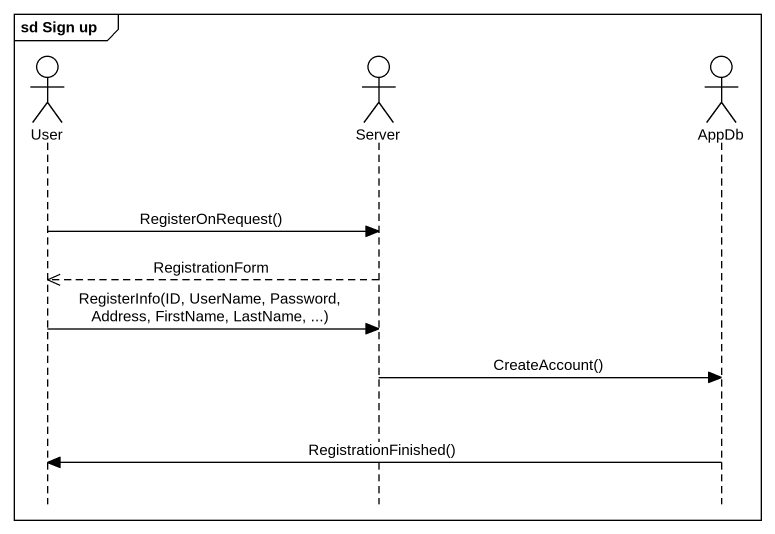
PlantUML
@startuml
mainframe sd Sign up
hide footbox
actor User
actor Server
actor AppDb

User -> Server : RegisterOnRequest()
Server -->> User : RegistrationForm
User -> Server : RegisterInfo(ID, UserName, Password, Address, FirstName, LastName, ...)
Server -> AppDb : CreateAccount()
AppDb -> User : RegistrationFinished()
@enduml
